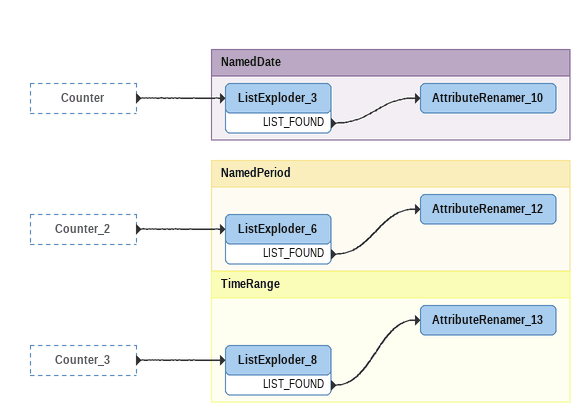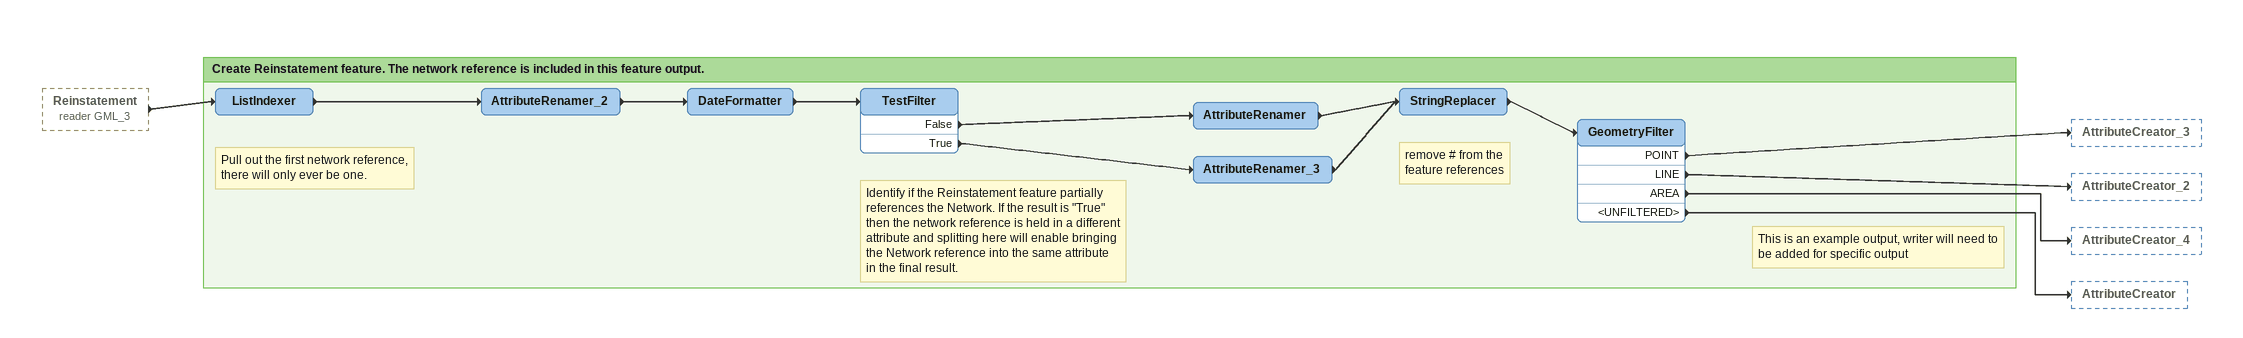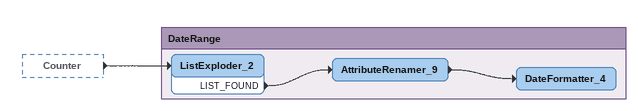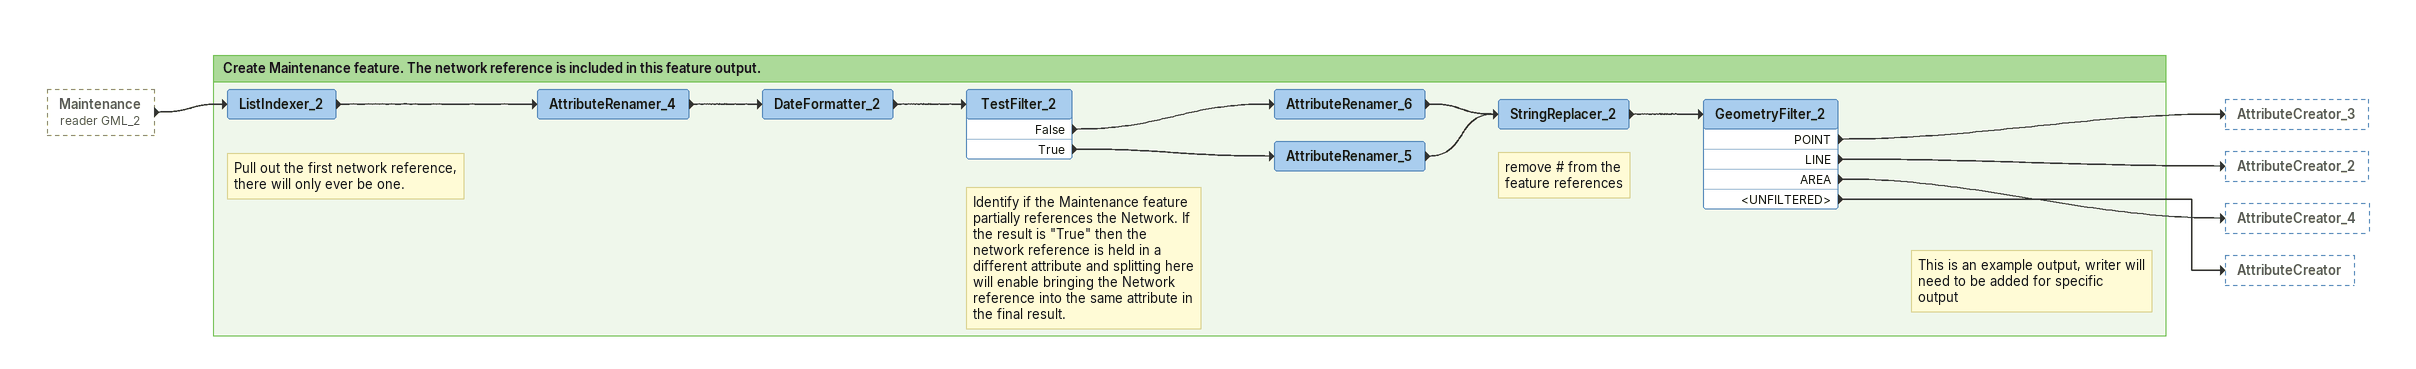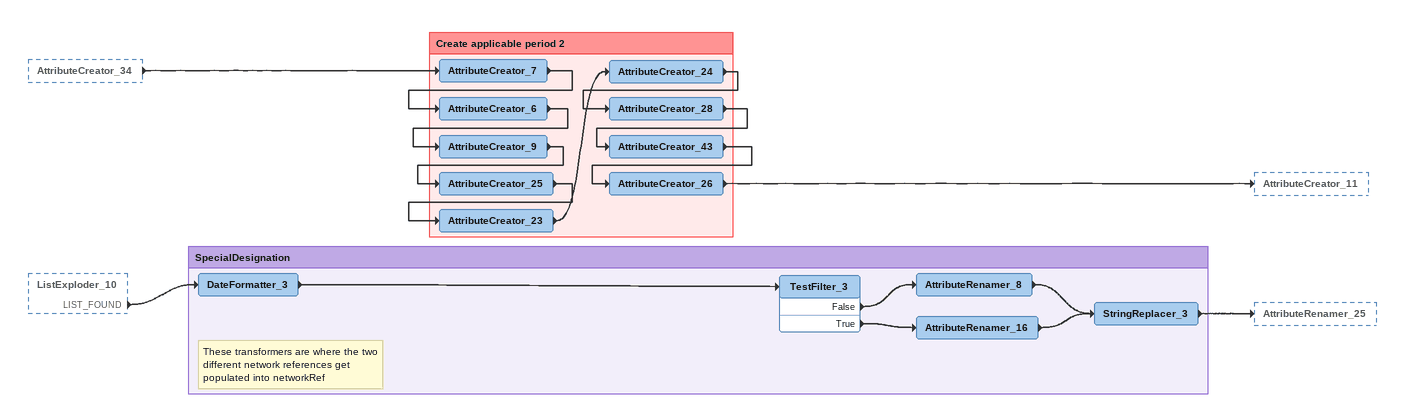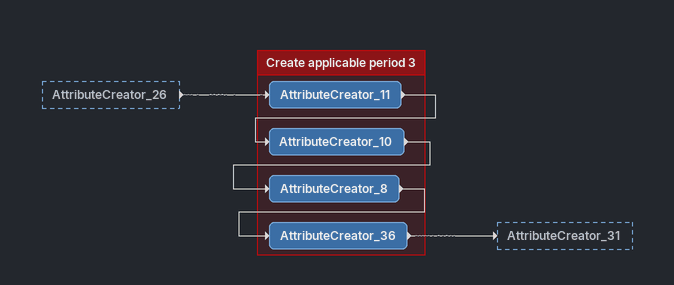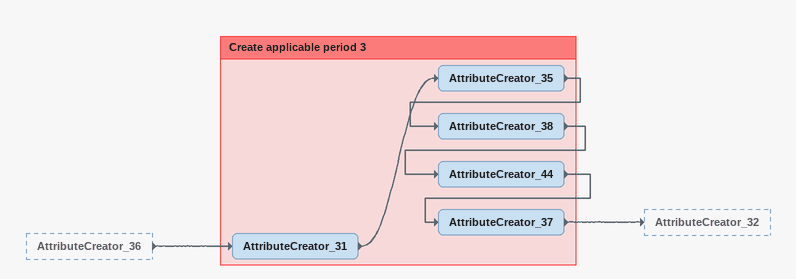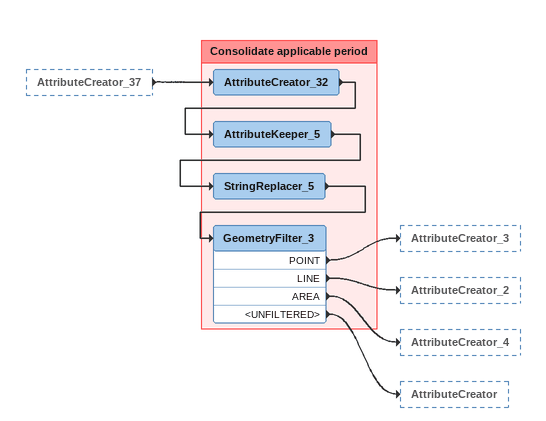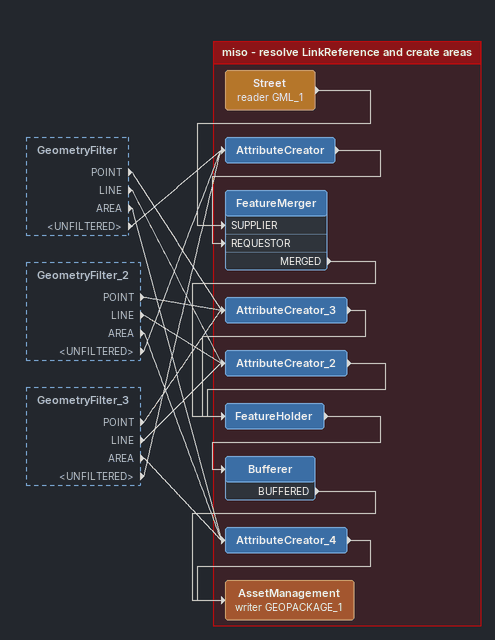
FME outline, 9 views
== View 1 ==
Counter [outside]
    -> ListExploder_3
Counter_2 [outside]
    -> ListExploder_6
Counter_3 [outside]
    -> ListExploder_8

Bookmark: NamedDate
ListExploder_3
    LIST_FOUND -> AttributeRenamer_10
AttributeRenamer_10

Bookmark: NamedPeriod
ListExploder_6
    LIST_FOUND -> AttributeRenamer_12
AttributeRenamer_12

Bookmark: TimeRange
ListExploder_8
    LIST_FOUND -> AttributeRenamer_13
AttributeRenamer_13

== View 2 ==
Reinstatement (reader GML_3) [outside]
    -> ListIndexer

Bookmark: Create Reinstatement feature. The network reference is included in this feature output.
Note: Pull out the first network reference, / there will only ever be one.
ListIndexer
    -> AttributeRenamer_2
AttributeRenamer_2
    -> DateFormatter
DateFormatter
    -> TestFilter
Note: Identify if the Reinstatement feature partially references the Network. If the result is "True" then the network reference is held in a different attribute and splitting here will enable bringing the Network reference into the same attribute in the final result.
TestFilter
    False -> AttributeRenamer
    True -> AttributeRenamer_3
AttributeRenamer
    -> StringReplacer
AttributeRenamer_3
    -> StringReplacer
Note: remove # from the / feature references
StringReplacer
    -> GeometryFilter
Note: This is an example output, writer will need to be added for specific output
GeometryFilter
    POINT -> AttributeCreator_3
    LINE -> AttributeCreator_2
    AREA -> AttributeCreator_4
    <UNFILTERED> -> AttributeCreator

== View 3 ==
Counter [outside]
    -> ListExploder_2

Bookmark: DateRange
ListExploder_2
    LIST_FOUND -> AttributeRenamer_9
AttributeRenamer_9
    -> DateFormatter_4
DateFormatter_4

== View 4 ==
Maintenance (reader GML_2) [outside]
    -> ListIndexer_2

Bookmark: Create Maintenance feature. The network reference is included in this feature output.
Note: Pull out the first network reference, / there will only ever be one.
ListIndexer_2
    -> AttributeRenamer_4
AttributeRenamer_4
    -> DateFormatter_2
DateFormatter_2
    -> TestFilter_2
Note: Identify if the Maintenance feature partially references the Network. If the result is "True" then the network reference is held in a different attribute and splitting here will enable bringing the Network reference into the same attribute in the final result.
TestFilter_2
    False -> AttributeRenamer_6
    True -> AttributeRenamer_5
AttributeRenamer_6
    -> StringReplacer_2
AttributeRenamer_5
    -> StringReplacer_2
Note: remove # from the / feature references
StringReplacer_2
    -> GeometryFilter_2
Note: This is an example output, writer will need to be added for specific output
GeometryFilter_2
    POINT -> AttributeCreator_3
    LINE -> AttributeCreator_2
    AREA -> AttributeCreator_4
    <UNFILTERED> -> AttributeCreator

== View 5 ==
AttributeCreator_34 [outside]
    -> AttributeCreator_7
ListExploder_10 [outside]
    LIST_FOUND -> DateFormatter_3

Bookmark: SpecialDesignation
DateFormatter_3
    -> TestFilter_3
TestFilter_3
    False -> AttributeRenamer_8
    True -> AttributeRenamer_16
Note: These transformers are where the two different network references get populated into networkRef
AttributeRenamer_8
    -> StringReplacer_3
AttributeRenamer_16
    -> StringReplacer_3
StringReplacer_3
    -> AttributeRenamer_25

Bookmark: Create applicable period 2
AttributeCreator_7
    -> AttributeCreator_6
AttributeCreator_6
    -> AttributeCreator_9
AttributeCreator_9
    -> AttributeCreator_25
AttributeCreator_25
    -> AttributeCreator_23
AttributeCreator_23
    -> AttributeCreator_24
AttributeCreator_24
    -> AttributeCreator_28
AttributeCreator_28
    -> AttributeCreator_43
AttributeCreator_43
    -> AttributeCreator_26
AttributeCreator_26
    -> AttributeCreator_11

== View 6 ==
AttributeCreator_26 [outside]
    -> AttributeCreator_11

Bookmark: Create applicable period 3
AttributeCreator_11
    -> AttributeCreator_10
AttributeCreator_10
    -> AttributeCreator_8
AttributeCreator_8
    -> AttributeCreator_36
AttributeCreator_36
    -> AttributeCreator_31

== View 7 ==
AttributeCreator_36 [outside]
    -> AttributeCreator_31

Bookmark: Create applicable period 3
AttributeCreator_31
    -> AttributeCreator_35
AttributeCreator_35
    -> AttributeCreator_38
AttributeCreator_38
    -> AttributeCreator_44
AttributeCreator_44
    -> AttributeCreator_37
AttributeCreator_37
    -> AttributeCreator_32

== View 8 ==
AttributeCreator_37 [outside]
    -> AttributeCreator_32

Bookmark: Consolidate applicable period
AttributeCreator_32
    -> AttributeKeeper_5
AttributeKeeper_5
    -> StringReplacer_5
StringReplacer_5
    -> GeometryFilter_3
GeometryFilter_3
    POINT -> AttributeCreator_3
    LINE -> AttributeCreator_2
    AREA -> AttributeCreator_4
    <UNFILTERED> -> AttributeCreator

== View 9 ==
GeometryFilter [outside]
    POINT -> AttributeCreator_3
    LINE -> AttributeCreator_2
    AREA -> AttributeCreator_4
    <UNFILTERED> -> AttributeCreator
GeometryFilter_2 [outside]
    POINT -> AttributeCreator_3
    LINE -> AttributeCreator_2
    AREA -> AttributeCreator_4
    <UNFILTERED> -> AttributeCreator
GeometryFilter_3 [outside]
    POINT -> AttributeCreator_3
    LINE -> AttributeCreator_2
    AREA -> AttributeCreator_4
    <UNFILTERED> -> AttributeCreator

Bookmark: miso - resolve LinkReference and create areas
AttributeCreator
    -> FeatureMerger [REQUESTOR]
AttributeCreator_3
    -> FeatureHolder
AttributeCreator_2
    -> FeatureHolder
AttributeCreator_4
    -> AssetManagement (writer GEOPACKAGE_1)
Street (reader GML_1)
    -> FeatureMerger [SUPPLIER]
FeatureMerger
    MERGED -> FeatureHolder
FeatureHolder
    -> Bufferer
Bufferer
    BUFFERED -> AssetManagement (writer GEOPACKAGE_1)
AssetManagement (writer GEOPACKAGE_1)
